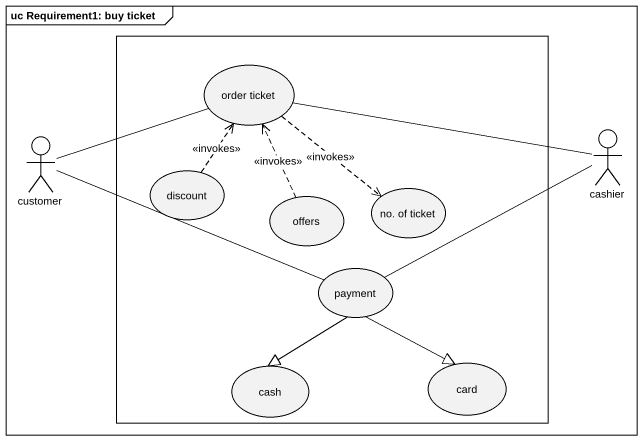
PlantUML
@startuml
mainframe uc Requirement1: buy ticket
rectangle " " as rectangle1 {
  usecase "order ticket" as order_ticket
  usecase discount
  usecase offers
  usecase "no. of ticket" as no_of_ticket
  usecase payment
  usecase cash
  usecase "card" as card_
}
actor customer
actor cashier
order_ticket -left- customer
order_ticket -right- cashier
order_ticket ..> no_of_ticket : <<invokes>>
discount .up.> order_ticket : <<invokes>>
offers .up.> order_ticket : <<invokes>>
payment -left- customer
payment -right- cashier
payment --|> cash
payment --|> card_
@enduml
